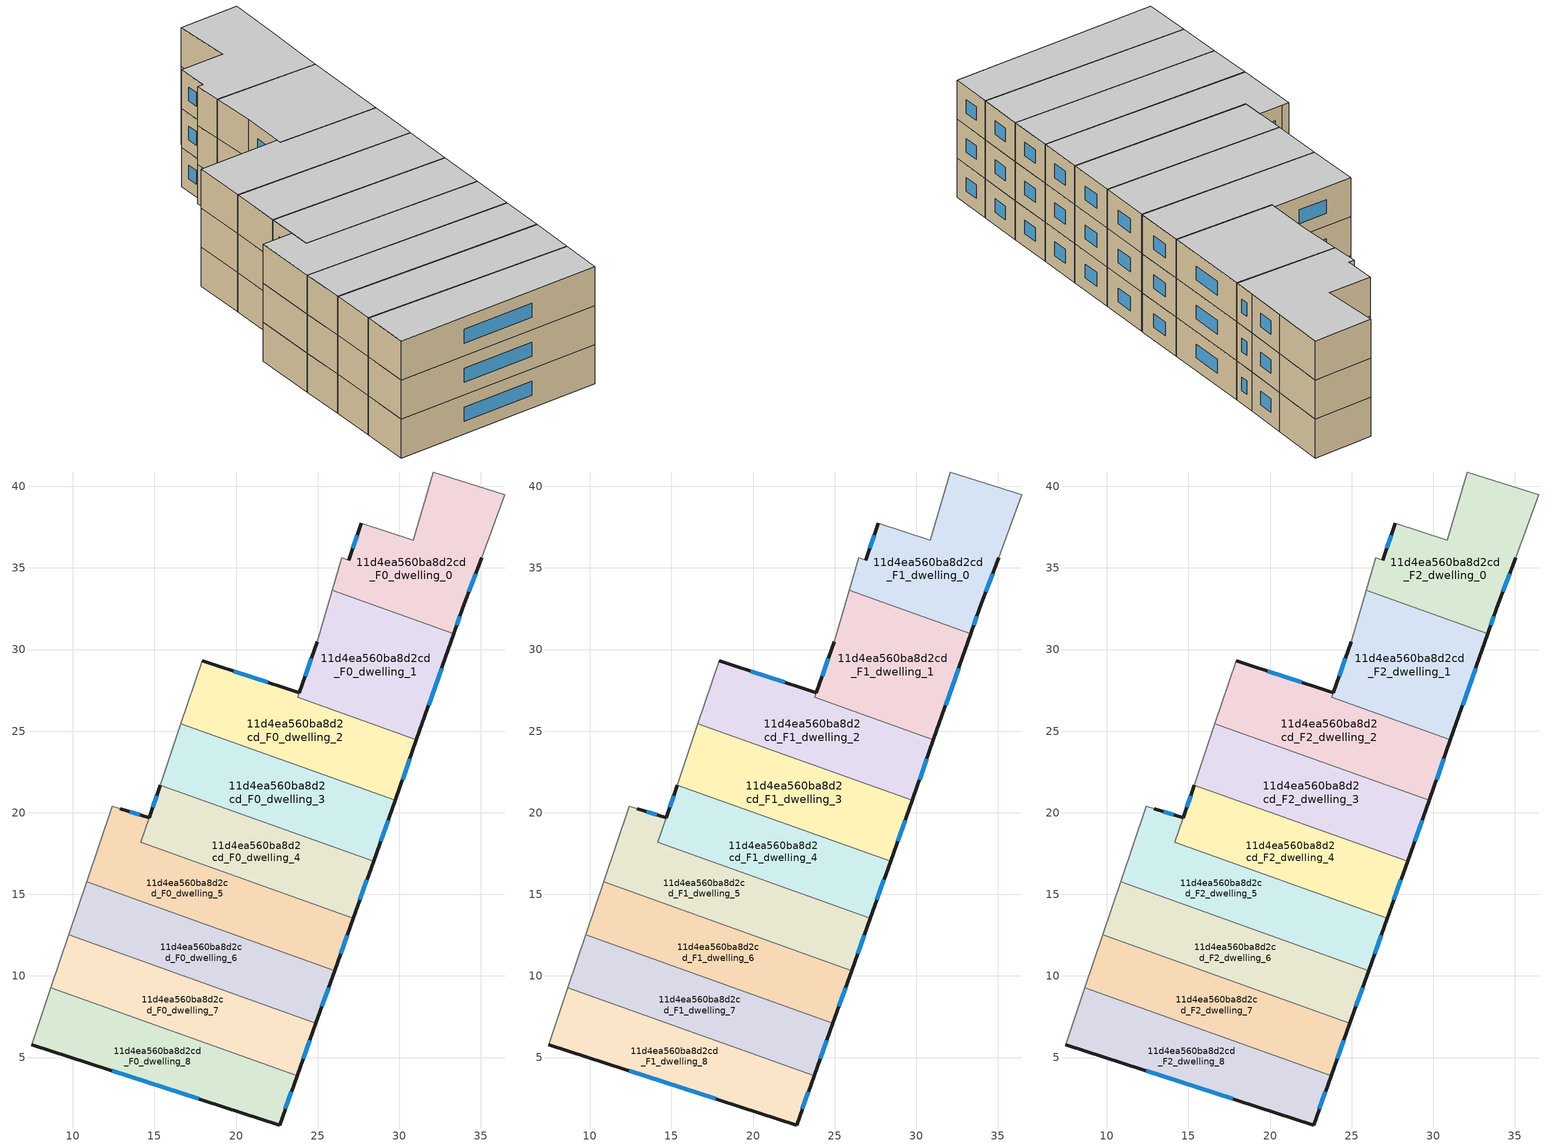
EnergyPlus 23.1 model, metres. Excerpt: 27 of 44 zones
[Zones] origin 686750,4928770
11d4ea560ba8d2cd_F0_dwelling_0
 floor ground (EU_floor_Construction): 36.47,39.49 35.06,35.64 33.89,32.55 33.34,30.97 25.9,33.63 26.49,35.62 26.92,35.48 27.66,37.75 30.86,36.69 32.07,40.88 z0
 wall outside (EU_wall_Construction): 33.34,30.97 33.89,32.55 35.06,35.64 / 27.66,37.75 26.92,35.48 z0:3
 wall adiabatic (EU_wall_Construction): 35.06,35.64 36.47,39.49 32.07,40.88 30.86,36.69 27.66,37.75 / 26.92,35.48 26.49,35.62 25.9,33.63 z0:3
 wall to 11d4ea560ba8d2cd_F0_dwelling_1 (EU_wall_Construction): 25.9,33.63 33.34,30.97 z0:3
 window (EU_Window_Construction): 34.27,33.55 34.68,34.63 / 33.52,31.49 33.71,32.04 / 27.42,37.01 27.16,36.22 z0.98:2.02
11d4ea560ba8d2cd_F0_dwelling_1
 floor ground (EU_floor_Construction): 33.34,30.97 31.06,24.47 23.78,27.07 24.97,30.47 25.9,33.63 z0
 wall outside (EU_wall_Construction): 31.06,24.47 33.34,30.97 / 24.97,30.47 23.88,27.36 z0:3
 wall adiabatic (EU_wall_Construction): 25.9,33.63 24.97,30.47 z0:3
 wall to 11d4ea560ba8d2cd_F0_dwelling_2 (EU_wall_Construction): 23.88,27.36 23.78,27.07 31.06,24.47 z0:3
 window (EU_Window_Construction): 31.8,26.58 32.6,28.86 / 24.62,29.46 24.23,28.37 z0.98:2.02
11d4ea560ba8d2cd_F0_dwelling_2
 floor ground (EU_floor_Construction): 31.06,24.47 29.79,20.86 29.75,20.75 16.62,25.44 17.94,29.32 23.88,27.36 23.78,27.07 z0
 wall outside (EU_wall_Construction): 23.88,27.36 17.94,29.32 / 29.75,20.75 29.79,20.86 31.06,24.47 z0:3
 wall to 11d4ea560ba8d2cd_F0_dwelling_3 (EU_wall_Construction): 16.62,25.44 29.75,20.75 z0:3
 wall adiabatic (EU_wall_Construction): 17.94,29.32 16.62,25.44 z0:3
 window (EU_Window_Construction): 21.95,28 19.87,28.68 / 30.2,22.03 30.64,23.29 z0.98:2.02
11d4ea560ba8d2cd_F0_dwelling_3
 floor ground (EU_floor_Construction): 29.75,20.75 28.43,17.03 15.35,21.7 16.62,25.44 z0
 wall outside (EU_wall_Construction): 28.43,17.03 29.75,20.75 z0:3
 wall to 11d4ea560ba8d2cd_F0_dwelling_4 (EU_wall_Construction): 15.35,21.7 28.43,17.03 z0:3
 wall adiabatic (EU_wall_Construction): 16.62,25.44 15.35,21.7 z0:3
 window (EU_Window_Construction): 28.86,18.24 29.32,19.54 z0.98:2.02
11d4ea560ba8d2cd_F0_dwelling_4
 floor ground (EU_floor_Construction): 28.43,17.03 27.18,13.54 14.17,18.19 15.35,21.7 z0
 wall outside (EU_wall_Construction): 27.18,13.54 28.43,17.03 / 15.35,21.7 14.67,19.68 z0:3
 wall to 11d4ea560ba8d2cd_F0_dwelling_5 (EU_wall_Construction): 14.67,19.68 14.17,18.19 27.18,13.54 z0:3
 window (EU_Window_Construction): 27.59,14.67 28.02,15.89 / 15.13,21.04 14.89,20.34 z0.98:2.02
11d4ea560ba8d2cd_F0_dwelling_5
 floor ground (EU_floor_Construction): 27.18,13.54 26.04,10.33 10.85,15.76 12.42,20.4 12.92,20.25 14.67,19.68 14.17,18.19 z0
 wall outside (EU_wall_Construction): 14.67,19.68 12.92,20.25 / 26.04,10.33 27.18,13.54 z0:3
 wall adiabatic (EU_wall_Construction): 12.92,20.25 12.42,20.4 10.85,15.76 z0:3
 wall to 11d4ea560ba8d2cd_F0_dwelling_6 (EU_wall_Construction): 10.85,15.76 26.04,10.33 z0:3
 window (EU_Window_Construction): 14.1,19.86 13.49,20.06 / 26.41,11.37 26.81,12.49 z0.98:2.02
11d4ea560ba8d2cd_F0_dwelling_6
 floor ground (EU_floor_Construction): 26.04,10.33 24.89,7.11 9.76,12.52 10.85,15.76 z0
 wall outside (EU_wall_Construction): 24.89,7.11 26.04,10.33 z0:3
 wall to 11d4ea560ba8d2cd_F0_dwelling_7 (EU_wall_Construction): 9.76,12.52 24.89,7.11 z0:3
 wall adiabatic (EU_wall_Construction): 10.85,15.76 9.76,12.52 z0:3
 window (EU_Window_Construction): 25.27,8.16 25.67,9.28 z0.98:2.02
11d4ea560ba8d2cd_F0_dwelling_7
 floor ground (EU_floor_Construction): 24.89,7.11 23.74,3.89 8.66,9.28 9.76,12.52 z0
 wall outside (EU_wall_Construction): 23.74,3.89 24.89,7.11 z0:3
 wall to 11d4ea560ba8d2cd_F0_dwelling_8 (EU_wall_Construction): 8.66,9.28 23.74,3.89 z0:3
 wall adiabatic (EU_wall_Construction): 9.76,12.52 8.66,9.28 z0:3
 window (EU_Window_Construction): 24.12,4.94 24.52,6.06 z0.98:2.02
11d4ea560ba8d2cd_F0_dwelling_8
 floor ground (EU_floor_Construction): 23.74,3.89 22.67,0.87 7.48,5.8 8.66,9.28 z0
 wall outside (EU_wall_Construction): 7.48,5.8 22.67,0.87 23.74,3.89 z0:3
 wall adiabatic (EU_wall_Construction): 8.66,9.28 7.48,5.8 z0:3
 window (EU_Window_Construction): 23.02,1.85 23.4,2.9 / 12.42,4.2 17.73,2.47 z0.98:2.02
11d4ea560ba8d2cd_F1_dwelling_0
 floor to 11d4ea560ba8d2cd_F0_dwelling_0 (EU_floor_Construction): 36.47,39.49 35.06,35.64 33.89,32.55 33.34,30.97 25.9,33.63 26.49,35.62 26.92,35.48 27.66,37.75 30.86,36.69 32.07,40.88 z3
 wall outside (EU_wall_Construction): 33.34,30.97 33.89,32.55 35.06,35.64 / 27.66,37.75 26.92,35.48 z3:6
 wall adiabatic (EU_wall_Construction): 35.06,35.64 36.47,39.49 32.07,40.88 30.86,36.69 27.66,37.75 / 26.92,35.48 26.49,35.62 25.9,33.63 z3:6
 wall to 11d4ea560ba8d2cd_F1_dwelling_1 (EU_wall_Construction): 25.9,33.63 33.34,30.97 z3:6
 window (EU_Window_Construction): 34.27,33.55 34.68,34.63 / 33.52,31.49 33.71,32.04 / 27.42,37.01 27.16,36.22 z3.98:5.02
11d4ea560ba8d2cd_F1_dwelling_1
 floor to 11d4ea560ba8d2cd_F0_dwelling_1 (EU_floor_Construction): 33.34,30.97 31.06,24.47 23.78,27.07 24.97,30.47 25.9,33.63 z3
 wall outside (EU_wall_Construction): 31.06,24.47 33.34,30.97 / 24.97,30.47 23.88,27.36 z3:6
 wall adiabatic (EU_wall_Construction): 25.9,33.63 24.97,30.47 z3:6
 wall to 11d4ea560ba8d2cd_F1_dwelling_2 (EU_wall_Construction): 23.88,27.36 23.78,27.07 31.06,24.47 z3:6
 window (EU_Window_Construction): 31.8,26.58 32.6,28.86 / 24.62,29.46 24.23,28.37 z3.98:5.02
11d4ea560ba8d2cd_F1_dwelling_2
 floor to 11d4ea560ba8d2cd_F0_dwelling_2 (EU_floor_Construction): 31.06,24.47 29.79,20.86 29.75,20.75 16.62,25.44 17.94,29.32 23.88,27.36 23.78,27.07 z3
 wall outside (EU_wall_Construction): 23.88,27.36 17.94,29.32 / 29.75,20.75 29.79,20.86 31.06,24.47 z3:6
 wall to 11d4ea560ba8d2cd_F1_dwelling_3 (EU_wall_Construction): 16.62,25.44 29.75,20.75 z3:6
 wall adiabatic (EU_wall_Construction): 17.94,29.32 16.62,25.44 z3:6
 window (EU_Window_Construction): 21.95,28 19.87,28.68 / 30.2,22.03 30.64,23.29 z3.98:5.02
11d4ea560ba8d2cd_F1_dwelling_3
 floor to 11d4ea560ba8d2cd_F0_dwelling_3 (EU_floor_Construction): 29.75,20.75 28.43,17.03 15.35,21.7 16.62,25.44 z3
 wall outside (EU_wall_Construction): 28.43,17.03 29.75,20.75 z3:6
 wall to 11d4ea560ba8d2cd_F1_dwelling_4 (EU_wall_Construction): 15.35,21.7 28.43,17.03 z3:6
 wall adiabatic (EU_wall_Construction): 16.62,25.44 15.35,21.7 z3:6
 window (EU_Window_Construction): 28.86,18.24 29.32,19.54 z3.98:5.02
11d4ea560ba8d2cd_F1_dwelling_4
 floor to 11d4ea560ba8d2cd_F0_dwelling_4 (EU_floor_Construction): 28.43,17.03 27.18,13.54 14.17,18.19 15.35,21.7 z3
 wall outside (EU_wall_Construction): 27.18,13.54 28.43,17.03 / 15.35,21.7 14.67,19.68 z3:6
 wall to 11d4ea560ba8d2cd_F1_dwelling_5 (EU_wall_Construction): 14.67,19.68 14.17,18.19 27.18,13.54 z3:6
 window (EU_Window_Construction): 27.59,14.67 28.02,15.89 / 15.13,21.04 14.89,20.34 z3.98:5.02
11d4ea560ba8d2cd_F1_dwelling_5
 floor to 11d4ea560ba8d2cd_F0_dwelling_5 (EU_floor_Construction): 27.18,13.54 26.04,10.33 10.85,15.76 12.42,20.4 12.92,20.25 14.67,19.68 14.17,18.19 z3
 wall outside (EU_wall_Construction): 14.67,19.68 12.92,20.25 / 26.04,10.33 27.18,13.54 z3:6
 wall adiabatic (EU_wall_Construction): 12.92,20.25 12.42,20.4 10.85,15.76 z3:6
 wall to 11d4ea560ba8d2cd_F1_dwelling_6 (EU_wall_Construction): 10.85,15.76 26.04,10.33 z3:6
 window (EU_Window_Construction): 14.1,19.86 13.49,20.06 / 26.41,11.37 26.81,12.49 z3.98:5.02
11d4ea560ba8d2cd_F1_dwelling_6
 floor to 11d4ea560ba8d2cd_F0_dwelling_6 (EU_floor_Construction): 26.04,10.33 24.89,7.11 9.76,12.52 10.85,15.76 z3
 wall outside (EU_wall_Construction): 24.89,7.11 26.04,10.33 z3:6
 wall to 11d4ea560ba8d2cd_F1_dwelling_7 (EU_wall_Construction): 9.76,12.52 24.89,7.11 z3:6
 wall adiabatic (EU_wall_Construction): 10.85,15.76 9.76,12.52 z3:6
 window (EU_Window_Construction): 25.27,8.16 25.67,9.28 z3.98:5.02
11d4ea560ba8d2cd_F1_dwelling_7
 floor to 11d4ea560ba8d2cd_F0_dwelling_7 (EU_floor_Construction): 24.89,7.11 23.74,3.89 8.66,9.28 9.76,12.52 z3
 wall outside (EU_wall_Construction): 23.74,3.89 24.89,7.11 z3:6
 wall to 11d4ea560ba8d2cd_F1_dwelling_8 (EU_wall_Construction): 8.66,9.28 23.74,3.89 z3:6
 wall adiabatic (EU_wall_Construction): 9.76,12.52 8.66,9.28 z3:6
 window (EU_Window_Construction): 24.12,4.94 24.52,6.06 z3.98:5.02
11d4ea560ba8d2cd_F1_dwelling_8
 floor to 11d4ea560ba8d2cd_F0_dwelling_8 (EU_floor_Construction): 23.74,3.89 22.67,0.87 7.48,5.8 8.66,9.28 z3
 wall outside (EU_wall_Construction): 7.48,5.8 22.67,0.87 23.74,3.89 z3:6
 wall adiabatic (EU_wall_Construction): 8.66,9.28 7.48,5.8 z3:6
 window (EU_Window_Construction): 23.02,1.85 23.4,2.9 / 12.42,4.2 17.73,2.47 z3.98:5.02
11d4ea560ba8d2cd_F2_dwelling_0
 floor to 11d4ea560ba8d2cd_F1_dwelling_0 (EU_floor_Construction): 36.47,39.49 35.06,35.64 33.89,32.55 33.34,30.97 25.9,33.63 26.49,35.62 26.92,35.48 27.66,37.75 30.86,36.69 32.07,40.88 z6
 wall outside (EU_wall_Construction): 33.34,30.97 33.89,32.55 35.06,35.64 / 27.66,37.75 26.92,35.48 z6:9
 wall adiabatic (EU_wall_Construction): 35.06,35.64 36.47,39.49 32.07,40.88 30.86,36.69 27.66,37.75 / 26.92,35.48 26.49,35.62 25.9,33.63 z6:9
 wall to 11d4ea560ba8d2cd_F2_dwelling_1 (EU_wall_Construction): 25.9,33.63 33.34,30.97 z6:9
 window (EU_Window_Construction): 34.27,33.55 34.68,34.63 / 33.52,31.49 33.71,32.04 / 27.42,37.01 27.16,36.22 z6.98:8.02
 ceiling to 11d4ea560ba8d2cd_F3_dwelling_0 (EU_floor_Construction): 33.89,32.55 35.06,35.64 36.47,39.49 32.07,40.88 30.86,36.69 27.66,37.75 26.92,35.48 26.49,35.62 25.9,33.63 33.34,30.97 z9
11d4ea560ba8d2cd_F2_dwelling_1
 floor to 11d4ea560ba8d2cd_F1_dwelling_1 (EU_floor_Construction): 33.34,30.97 31.06,24.47 23.78,27.07 24.97,30.47 25.9,33.63 z6
 wall outside (EU_wall_Construction): 31.06,24.47 33.34,30.97 / 24.97,30.47 23.88,27.36 z6:9
 wall adiabatic (EU_wall_Construction): 25.9,33.63 24.97,30.47 z6:9
 wall to 11d4ea560ba8d2cd_F2_dwelling_2 (EU_wall_Construction): 23.88,27.36 23.78,27.07 31.06,24.47 z6:9
 window (EU_Window_Construction): 31.8,26.58 32.6,28.86 / 24.62,29.46 24.23,28.37 z6.98:8.02
 ceiling to 11d4ea560ba8d2cd_F3_dwelling_1 (EU_floor_Construction): 31.06,24.47 33.34,30.97 25.9,33.63 24.97,30.47 23.78,27.07 z9
11d4ea560ba8d2cd_F2_dwelling_2
 floor to 11d4ea560ba8d2cd_F1_dwelling_2 (EU_floor_Construction): 31.06,24.47 29.79,20.86 29.75,20.75 16.62,25.44 17.94,29.32 23.88,27.36 23.78,27.07 z6
 wall outside (EU_wall_Construction): 23.88,27.36 17.94,29.32 / 29.75,20.75 29.79,20.86 31.06,24.47 z6:9
 wall to 11d4ea560ba8d2cd_F2_dwelling_3 (EU_wall_Construction): 16.62,25.44 29.75,20.75 z6:9
 wall adiabatic (EU_wall_Construction): 17.94,29.32 16.62,25.44 z6:9
 window (EU_Window_Construction): 21.95,28 19.87,28.68 / 30.2,22.03 30.64,23.29 z6.98:8.02
 ceiling to 11d4ea560ba8d2cd_F3_dwelling_2 (EU_floor_Construction): 29.79,20.86 31.06,24.47 23.78,27.07 23.88,27.36 17.94,29.32 16.62,25.44 29.75,20.75 z9
11d4ea560ba8d2cd_F2_dwelling_3
 floor to 11d4ea560ba8d2cd_F1_dwelling_3 (EU_floor_Construction): 29.75,20.75 28.43,17.03 15.35,21.7 16.62,25.44 z6
 wall outside (EU_wall_Construction): 28.43,17.03 29.75,20.75 z6:9
 wall to 11d4ea560ba8d2cd_F2_dwelling_4 (EU_wall_Construction): 15.35,21.7 28.43,17.03 z6:9
 wall adiabatic (EU_wall_Construction): 16.62,25.44 15.35,21.7 z6:9
 window (EU_Window_Construction): 28.86,18.24 29.32,19.54 z6.98:8.02
 ceiling to 11d4ea560ba8d2cd_F3_dwelling_3 (EU_floor_Construction): 28.43,17.03 29.75,20.75 16.62,25.44 15.35,21.7 z9
11d4ea560ba8d2cd_F2_dwelling_4
 floor to 11d4ea560ba8d2cd_F1_dwelling_4 (EU_floor_Construction): 28.43,17.03 27.18,13.54 14.17,18.19 15.35,21.7 z6
 wall outside (EU_wall_Construction): 27.18,13.54 28.43,17.03 / 15.35,21.7 14.67,19.68 z6:9
 wall to 11d4ea560ba8d2cd_F2_dwelling_5 (EU_wall_Construction): 14.67,19.68 14.17,18.19 27.18,13.54 z6:9
 window (EU_Window_Construction): 27.59,14.67 28.02,15.89 / 15.13,21.04 14.89,20.34 z6.98:8.02
 ceiling to 11d4ea560ba8d2cd_F3_dwelling_4 (EU_floor_Construction): 27.18,13.54 28.43,17.03 15.35,21.7 14.17,18.19 z9
11d4ea560ba8d2cd_F2_dwelling_5
 floor to 11d4ea560ba8d2cd_F1_dwelling_5 (EU_floor_Construction): 27.18,13.54 26.04,10.33 10.85,15.76 12.42,20.4 12.92,20.25 14.67,19.68 14.17,18.19 z6
 wall outside (EU_wall_Construction): 14.67,19.68 12.92,20.25 / 26.04,10.33 27.18,13.54 z6:9
 wall adiabatic (EU_wall_Construction): 12.92,20.25 12.42,20.4 10.85,15.76 z6:9
 wall to 11d4ea560ba8d2cd_F2_dwelling_6 (EU_wall_Construction): 10.85,15.76 26.04,10.33 z6:9
 window (EU_Window_Construction): 14.1,19.86 13.49,20.06 / 26.41,11.37 26.81,12.49 z6.98:8.02
 ceiling to 11d4ea560ba8d2cd_F3_dwelling_5 (EU_floor_Construction): 26.04,10.33 27.18,13.54 14.17,18.19 14.67,19.68 12.92,20.25 12.42,20.4 10.85,15.76 z9
11d4ea560ba8d2cd_F2_dwelling_6
 floor to 11d4ea560ba8d2cd_F1_dwelling_6 (EU_floor_Construction): 26.04,10.33 24.89,7.11 9.76,12.52 10.85,15.76 z6
 wall outside (EU_wall_Construction): 24.89,7.11 26.04,10.33 z6:9
 wall to 11d4ea560ba8d2cd_F2_dwelling_7 (EU_wall_Construction): 9.76,12.52 24.89,7.11 z6:9
 wall adiabatic (EU_wall_Construction): 10.85,15.76 9.76,12.52 z6:9
 window (EU_Window_Construction): 25.27,8.16 25.67,9.28 z6.98:8.02
 ceiling to 11d4ea560ba8d2cd_F3_dwelling_6 (EU_floor_Construction): 24.89,7.11 26.04,10.33 10.85,15.76 9.76,12.52 z9
11d4ea560ba8d2cd_F2_dwelling_7
 floor to 11d4ea560ba8d2cd_F1_dwelling_7 (EU_floor_Construction): 24.89,7.11 23.74,3.89 8.66,9.28 9.76,12.52 z6
 wall outside (EU_wall_Construction): 23.74,3.89 24.89,7.11 z6:9
 wall to 11d4ea560ba8d2cd_F2_dwelling_8 (EU_wall_Construction): 8.66,9.28 23.74,3.89 z6:9
 wall adiabatic (EU_wall_Construction): 9.76,12.52 8.66,9.28 z6:9
 window (EU_Window_Construction): 24.12,4.94 24.52,6.06 z6.98:8.02
 ceiling to 11d4ea560ba8d2cd_F3_dwelling_7 (EU_floor_Construction): 23.74,3.89 24.89,7.11 9.76,12.52 8.66,9.28 z9
11d4ea560ba8d2cd_F2_dwelling_8
 floor to 11d4ea560ba8d2cd_F1_dwelling_8 (EU_floor_Construction): 23.74,3.89 22.67,0.87 7.48,5.8 8.66,9.28 z6
 wall outside (EU_wall_Construction): 7.48,5.8 22.67,0.87 23.74,3.89 z6:9
 wall adiabatic (EU_wall_Construction): 8.66,9.28 7.48,5.8 z6:9
 window (EU_Window_Construction): 23.02,1.85 23.4,2.9 / 12.42,4.2 17.73,2.47 z6.98:8.02
 ceiling to 11d4ea560ba8d2cd_F3_dwelling_8 (EU_floor_Construction): 22.67,0.87 23.74,3.89 8.66,9.28 7.48,5.8 z9
[Building]
EU S2 Campaign: North Axis=0; Terrain=City; Solar Distribution=FullExterior
[Site:Location]
Bologna: Latitude=44.5; Longitude=11.25; Time Zone=1; Elevation=37
[SizingPeriod:WeatherFileDays]
AnnualSizingPeriod: Begin Month=1; Begin Day of Month=1; End Month=12; End Day of Month=31; Day of Week for Start Day=Monday; Use Weather File Daylight Saving Period=No; Use Weather File Rain and Snow Indicators=No
[MATERIAL]
EU_InternalMass_Material: Roughness=MediumRough; Thickness=0.1; Conductivity=1; Density=1800; Specific Heat=900; Thermal Absorptance=0.9; Solar Absorptance=0.7; Visible Absorptance=0.7
[MATERIAL:NOMASS] Roughness=MediumRough; Thermal Absorptance=0.9; Solar Absorptance=0.7; Visible Absorptance=0.7
Name | Thermal Resistance
EU_wall_NoMass | 0.905828
EU_floor_NoMass | 0.67114
[WINDOWMATERIAL:SIMPLEGLAZINGSYSTEM]
EU_Window_SimpleGlazing: UFactor=4.52486; Solar Heat Gain Coefficient=0.85; Visible Transmittance=0.85
[CONSTRUCTION]
EU_wall_Construction: EU_wall_NoMass
EU_floor_Construction: EU_floor_NoMass
EU_Window_Construction: EU_Window_SimpleGlazing
EU_InternalMass_Construction: EU_InternalMass_Material
[ZONE] Type=1; Multiplier=1; Ceiling Height=autocalculate; Floor Area=autocalculate; Part of Total Floor Area=Yes
Name | Volume
11d4ea560ba8d2cd_F0_dwelling_0; 11d4ea560ba8d2cd_F1_dwelling_0; 11d4ea560ba8d2cd_F2_dwelling_0 | 164.963
11d4ea560ba8d2cd_F0_dwelling_1; 11d4ea560ba8d2cd_F1_dwelling_1; 11d4ea560ba8d2cd_F2_dwelling_1 | 160.605
11d4ea560ba8d2cd_F0_dwelling_2; 11d4ea560ba8d2cd_F1_dwelling_2; 11d4ea560ba8d2cd_F2_dwelling_2 | 169.277
11d4ea560ba8d2cd_F0_dwelling_3; 11d4ea560ba8d2cd_F1_dwelling_3; 11d4ea560ba8d2cd_F2_dwelling_3 | 164.958
11d4ea560ba8d2cd_F0_dwelling_4; 11d4ea560ba8d2cd_F1_dwelling_4; 11d4ea560ba8d2cd_F2_dwelling_4 | 154.032
11d4ea560ba8d2cd_F0_dwelling_5; 11d4ea560ba8d2cd_F1_dwelling_5; 11d4ea560ba8d2cd_F2_dwelling_5 | 175.893
11d4ea560ba8d2cd_F0_dwelling_6; 11d4ea560ba8d2cd_F1_dwelling_6; 11d4ea560ba8d2cd_F2_dwelling_6 | 164.954
11d4ea560ba8d2cd_F0_dwelling_7; 11d4ea560ba8d2cd_F1_dwelling_7; 11d4ea560ba8d2cd_F2_dwelling_7 | 164.947
11d4ea560ba8d2cd_F0_dwelling_8; 11d4ea560ba8d2cd_F1_dwelling_8; 11d4ea560ba8d2cd_F2_dwelling_8 | 164.948
[INTERNALMASS] Construction=EU_InternalMass_Construction
Name | Zone or ZoneList | Surface Area
11d4ea560ba8d2cd_F0_dwelling_0_EU_InternalMass | 11d4ea560ba8d2cd_F0_dwelling_0 | 54.9877
11d4ea560ba8d2cd_F0_dwelling_1_EU_InternalMass | 11d4ea560ba8d2cd_F0_dwelling_1 | 53.5452
11d4ea560ba8d2cd_F0_dwelling_2_EU_InternalMass | 11d4ea560ba8d2cd_F0_dwelling_2 | 56.4246
11d4ea560ba8d2cd_F0_dwelling_3_EU_InternalMass | 11d4ea560ba8d2cd_F0_dwelling_3 | 54.9863
11d4ea560ba8d2cd_F0_dwelling_4_EU_InternalMass | 11d4ea560ba8d2cd_F0_dwelling_4 | 51.3542
11d4ea560ba8d2cd_F0_dwelling_5_EU_InternalMass | 11d4ea560ba8d2cd_F0_dwelling_5 | 58.6306
11d4ea560ba8d2cd_F0_dwelling_6_EU_InternalMass | 11d4ea560ba8d2cd_F0_dwelling_6 | 54.9845
11d4ea560ba8d2cd_F0_dwelling_7_EU_InternalMass | 11d4ea560ba8d2cd_F0_dwelling_7 | 54.9823
11d4ea560ba8d2cd_F0_dwelling_8_EU_InternalMass | 11d4ea560ba8d2cd_F0_dwelling_8 | 54.9828
11d4ea560ba8d2cd_F1_dwelling_0_EU_InternalMass | 11d4ea560ba8d2cd_F1_dwelling_0 | 54.9877
11d4ea560ba8d2cd_F1_dwelling_1_EU_InternalMass | 11d4ea560ba8d2cd_F1_dwelling_1 | 53.5452
11d4ea560ba8d2cd_F1_dwelling_2_EU_InternalMass | 11d4ea560ba8d2cd_F1_dwelling_2 | 56.4246
11d4ea560ba8d2cd_F1_dwelling_3_EU_InternalMass | 11d4ea560ba8d2cd_F1_dwelling_3 | 54.9863
11d4ea560ba8d2cd_F1_dwelling_4_EU_InternalMass | 11d4ea560ba8d2cd_F1_dwelling_4 | 51.3542
11d4ea560ba8d2cd_F1_dwelling_5_EU_InternalMass | 11d4ea560ba8d2cd_F1_dwelling_5 | 58.6306
11d4ea560ba8d2cd_F1_dwelling_6_EU_InternalMass | 11d4ea560ba8d2cd_F1_dwelling_6 | 54.9845
11d4ea560ba8d2cd_F1_dwelling_7_EU_InternalMass | 11d4ea560ba8d2cd_F1_dwelling_7 | 54.9823
11d4ea560ba8d2cd_F1_dwelling_8_EU_InternalMass | 11d4ea560ba8d2cd_F1_dwelling_8 | 54.9828
11d4ea560ba8d2cd_F2_dwelling_0_EU_InternalMass | 11d4ea560ba8d2cd_F2_dwelling_0 | 54.9877
11d4ea560ba8d2cd_F2_dwelling_1_EU_InternalMass | 11d4ea560ba8d2cd_F2_dwelling_1 | 53.5452
11d4ea560ba8d2cd_F2_dwelling_2_EU_InternalMass | 11d4ea560ba8d2cd_F2_dwelling_2 | 56.4246
11d4ea560ba8d2cd_F2_dwelling_3_EU_InternalMass | 11d4ea560ba8d2cd_F2_dwelling_3 | 54.9863
11d4ea560ba8d2cd_F2_dwelling_4_EU_InternalMass | 11d4ea560ba8d2cd_F2_dwelling_4 | 51.3542
11d4ea560ba8d2cd_F2_dwelling_5_EU_InternalMass | 11d4ea560ba8d2cd_F2_dwelling_5 | 58.6306
11d4ea560ba8d2cd_F2_dwelling_6_EU_InternalMass | 11d4ea560ba8d2cd_F2_dwelling_6 | 54.9845
11d4ea560ba8d2cd_F2_dwelling_7_EU_InternalMass | 11d4ea560ba8d2cd_F2_dwelling_7 | 54.9823
11d4ea560ba8d2cd_F2_dwelling_8_EU_InternalMass | 11d4ea560ba8d2cd_F2_dwelling_8 | 54.9828
[OTHEREQUIPMENT] Fuel Type=Electricity; Design Level Calculation Method=Watts/Area; Power per Zone Floor Area=1; Fraction Latent=0; Fraction Radiant=0; Fraction Lost=0; Carbon Dioxide Generation Rate=0; EndUse Subcategory=EU_Step8_InternalGains
Name | Zone or ZoneList or Space or SpaceList | Schedule
EU_Step8_InternalGain_11d4ea560ba8d2cd_F0_dwelling_0_f000 | 11d4ea560ba8d2cd_F0_dwelling_0 | EU_Step8_GainSchedule_11d4ea560ba8d2cd_F0_dwelling_0_f000
EU_Step8_InternalGain_11d4ea560ba8d2cd_F0_dwelling_1_f000 | 11d4ea560ba8d2cd_F0_dwelling_1 | EU_Step8_GainSchedule_11d4ea560ba8d2cd_F0_dwelling_1_f000
EU_Step8_InternalGain_11d4ea560ba8d2cd_F0_dwelling_2_f000 | 11d4ea560ba8d2cd_F0_dwelling_2 | EU_Step8_GainSchedule_11d4ea560ba8d2cd_F0_dwelling_2_f000
EU_Step8_InternalGain_11d4ea560ba8d2cd_F0_dwelling_3_f000 | 11d4ea560ba8d2cd_F0_dwelling_3 | EU_Step8_GainSchedule_11d4ea560ba8d2cd_F0_dwelling_3_f000
EU_Step8_InternalGain_11d4ea560ba8d2cd_F0_dwelling_4_f000 | 11d4ea560ba8d2cd_F0_dwelling_4 | EU_Step8_GainSchedule_11d4ea560ba8d2cd_F0_dwelling_4_f000
EU_Step8_InternalGain_11d4ea560ba8d2cd_F0_dwelling_5_f000 | 11d4ea560ba8d2cd_F0_dwelling_5 | EU_Step8_GainSchedule_11d4ea560ba8d2cd_F0_dwelling_5_f000
EU_Step8_InternalGain_11d4ea560ba8d2cd_F0_dwelling_6_f000 | 11d4ea560ba8d2cd_F0_dwelling_6 | EU_Step8_GainSchedule_11d4ea560ba8d2cd_F0_dwelling_6_f000
EU_Step8_InternalGain_11d4ea560ba8d2cd_F0_dwelling_7_f000 | 11d4ea560ba8d2cd_F0_dwelling_7 | EU_Step8_GainSchedule_11d4ea560ba8d2cd_F0_dwelling_7_f000
EU_Step8_InternalGain_11d4ea560ba8d2cd_F0_dwelling_8_f000 | 11d4ea560ba8d2cd_F0_dwelling_8 | EU_Step8_GainSchedule_11d4ea560ba8d2cd_F0_dwelling_8_f000
EU_Step8_InternalGain_11d4ea560ba8d2cd_F1_dwelling_0_f000 | 11d4ea560ba8d2cd_F1_dwelling_0 | EU_Step8_GainSchedule_11d4ea560ba8d2cd_F1_dwelling_0_f000
EU_Step8_InternalGain_11d4ea560ba8d2cd_F1_dwelling_1_f000 | 11d4ea560ba8d2cd_F1_dwelling_1 | EU_Step8_GainSchedule_11d4ea560ba8d2cd_F1_dwelling_1_f000
EU_Step8_InternalGain_11d4ea560ba8d2cd_F1_dwelling_2_f000 | 11d4ea560ba8d2cd_F1_dwelling_2 | EU_Step8_GainSchedule_11d4ea560ba8d2cd_F1_dwelling_2_f000
EU_Step8_InternalGain_11d4ea560ba8d2cd_F1_dwelling_3_f000 | 11d4ea560ba8d2cd_F1_dwelling_3 | EU_Step8_GainSchedule_11d4ea560ba8d2cd_F1_dwelling_3_f000
EU_Step8_InternalGain_11d4ea560ba8d2cd_F1_dwelling_4_f000 | 11d4ea560ba8d2cd_F1_dwelling_4 | EU_Step8_GainSchedule_11d4ea560ba8d2cd_F1_dwelling_4_f000
EU_Step8_InternalGain_11d4ea560ba8d2cd_F1_dwelling_5_f000 | 11d4ea560ba8d2cd_F1_dwelling_5 | EU_Step8_GainSchedule_11d4ea560ba8d2cd_F1_dwelling_5_f000
EU_Step8_InternalGain_11d4ea560ba8d2cd_F1_dwelling_6_f000 | 11d4ea560ba8d2cd_F1_dwelling_6 | EU_Step8_GainSchedule_11d4ea560ba8d2cd_F1_dwelling_6_f000
EU_Step8_InternalGain_11d4ea560ba8d2cd_F1_dwelling_7_f000 | 11d4ea560ba8d2cd_F1_dwelling_7 | EU_Step8_GainSchedule_11d4ea560ba8d2cd_F1_dwelling_7_f000
EU_Step8_InternalGain_11d4ea560ba8d2cd_F1_dwelling_8_f000 | 11d4ea560ba8d2cd_F1_dwelling_8 | EU_Step8_GainSchedule_11d4ea560ba8d2cd_F1_dwelling_8_f000
EU_Step8_InternalGain_11d4ea560ba8d2cd_F2_dwelling_0_f000 | 11d4ea560ba8d2cd_F2_dwelling_0 | EU_Step8_GainSchedule_11d4ea560ba8d2cd_F2_dwelling_0_f000
EU_Step8_InternalGain_11d4ea560ba8d2cd_F2_dwelling_1_f000 | 11d4ea560ba8d2cd_F2_dwelling_1 | EU_Step8_GainSchedule_11d4ea560ba8d2cd_F2_dwelling_1_f000
EU_Step8_InternalGain_11d4ea560ba8d2cd_F2_dwelling_2_f000 | 11d4ea560ba8d2cd_F2_dwelling_2 | EU_Step8_GainSchedule_11d4ea560ba8d2cd_F2_dwelling_2_f000
EU_Step8_InternalGain_11d4ea560ba8d2cd_F2_dwelling_3_f000 | 11d4ea560ba8d2cd_F2_dwelling_3 | EU_Step8_GainSchedule_11d4ea560ba8d2cd_F2_dwelling_3_f000
EU_Step8_InternalGain_11d4ea560ba8d2cd_F2_dwelling_4_f000 | 11d4ea560ba8d2cd_F2_dwelling_4 | EU_Step8_GainSchedule_11d4ea560ba8d2cd_F2_dwelling_4_f000
EU_Step8_InternalGain_11d4ea560ba8d2cd_F2_dwelling_5_f000 | 11d4ea560ba8d2cd_F2_dwelling_5 | EU_Step8_GainSchedule_11d4ea560ba8d2cd_F2_dwelling_5_f000
EU_Step8_InternalGain_11d4ea560ba8d2cd_F2_dwelling_6_f000 | 11d4ea560ba8d2cd_F2_dwelling_6 | EU_Step8_GainSchedule_11d4ea560ba8d2cd_F2_dwelling_6_f000
EU_Step8_InternalGain_11d4ea560ba8d2cd_F2_dwelling_7_f000 | 11d4ea560ba8d2cd_F2_dwelling_7 | EU_Step8_GainSchedule_11d4ea560ba8d2cd_F2_dwelling_7_f000
EU_Step8_InternalGain_11d4ea560ba8d2cd_F2_dwelling_8_f000 | 11d4ea560ba8d2cd_F2_dwelling_8 | EU_Step8_GainSchedule_11d4ea560ba8d2cd_F2_dwelling_8_f000
[ZONEVENTILATION:DESIGNFLOWRATE] Schedule=EU_AlwaysOn; Design Flow Rate Calculation Method=AirChanges/Hour; Air Changes per Hour=0.73129; Ventilation Type=Natural; Fan Pressure Rise=0; Fan Total Efficiency=1; Constant Term Coefficient=1; Temperature Term Coefficient=0; Velocity Term Coefficient=0; Velocity Squared Term Coefficient=0; Minimum Indoor Temperature=-100; Maximum Indoor Temperature=100; Delta Temperature=-100; Minimum Outdoor Temperature=-100; Maximum Outdoor Temperature=100; Maximum Wind Speed=40
Name | Zone or ZoneList or Space or SpaceList
EU_ConstantAir_11d4ea560ba8d2cd_F0_dwelling_0 | 11d4ea560ba8d2cd_F0_dwelling_0
EU_ConstantAir_11d4ea560ba8d2cd_F0_dwelling_1 | 11d4ea560ba8d2cd_F0_dwelling_1
EU_ConstantAir_11d4ea560ba8d2cd_F0_dwelling_2 | 11d4ea560ba8d2cd_F0_dwelling_2
EU_ConstantAir_11d4ea560ba8d2cd_F0_dwelling_3 | 11d4ea560ba8d2cd_F0_dwelling_3
EU_ConstantAir_11d4ea560ba8d2cd_F0_dwelling_4 | 11d4ea560ba8d2cd_F0_dwelling_4
EU_ConstantAir_11d4ea560ba8d2cd_F0_dwelling_5 | 11d4ea560ba8d2cd_F0_dwelling_5
EU_ConstantAir_11d4ea560ba8d2cd_F0_dwelling_6 | 11d4ea560ba8d2cd_F0_dwelling_6
EU_ConstantAir_11d4ea560ba8d2cd_F0_dwelling_7 | 11d4ea560ba8d2cd_F0_dwelling_7
EU_ConstantAir_11d4ea560ba8d2cd_F0_dwelling_8 | 11d4ea560ba8d2cd_F0_dwelling_8
EU_ConstantAir_11d4ea560ba8d2cd_F1_dwelling_0 | 11d4ea560ba8d2cd_F1_dwelling_0
EU_ConstantAir_11d4ea560ba8d2cd_F1_dwelling_1 | 11d4ea560ba8d2cd_F1_dwelling_1
EU_ConstantAir_11d4ea560ba8d2cd_F1_dwelling_2 | 11d4ea560ba8d2cd_F1_dwelling_2
EU_ConstantAir_11d4ea560ba8d2cd_F1_dwelling_3 | 11d4ea560ba8d2cd_F1_dwelling_3
EU_ConstantAir_11d4ea560ba8d2cd_F1_dwelling_4 | 11d4ea560ba8d2cd_F1_dwelling_4
EU_ConstantAir_11d4ea560ba8d2cd_F1_dwelling_5 | 11d4ea560ba8d2cd_F1_dwelling_5
EU_ConstantAir_11d4ea560ba8d2cd_F1_dwelling_6 | 11d4ea560ba8d2cd_F1_dwelling_6
EU_ConstantAir_11d4ea560ba8d2cd_F1_dwelling_7 | 11d4ea560ba8d2cd_F1_dwelling_7
EU_ConstantAir_11d4ea560ba8d2cd_F1_dwelling_8 | 11d4ea560ba8d2cd_F1_dwelling_8
EU_ConstantAir_11d4ea560ba8d2cd_F2_dwelling_0 | 11d4ea560ba8d2cd_F2_dwelling_0
EU_ConstantAir_11d4ea560ba8d2cd_F2_dwelling_1 | 11d4ea560ba8d2cd_F2_dwelling_1
EU_ConstantAir_11d4ea560ba8d2cd_F2_dwelling_2 | 11d4ea560ba8d2cd_F2_dwelling_2
EU_ConstantAir_11d4ea560ba8d2cd_F2_dwelling_3 | 11d4ea560ba8d2cd_F2_dwelling_3
EU_ConstantAir_11d4ea560ba8d2cd_F2_dwelling_4 | 11d4ea560ba8d2cd_F2_dwelling_4
EU_ConstantAir_11d4ea560ba8d2cd_F2_dwelling_5 | 11d4ea560ba8d2cd_F2_dwelling_5
EU_ConstantAir_11d4ea560ba8d2cd_F2_dwelling_6 | 11d4ea560ba8d2cd_F2_dwelling_6
EU_ConstantAir_11d4ea560ba8d2cd_F2_dwelling_7 | 11d4ea560ba8d2cd_F2_dwelling_7
EU_ConstantAir_11d4ea560ba8d2cd_F2_dwelling_8 | 11d4ea560ba8d2cd_F2_dwelling_8
[HVACTEMPLATE:THERMOSTAT] Constant Heating Setpoint=20; Constant Cooling Setpoint=50
EU_HeatOnly_11d4ea560ba8d2cd_F0_dwelling_0; EU_HeatOnly_11d4ea560ba8d2cd_F0_dwelling_1; EU_HeatOnly_11d4ea560ba8d2cd_F0_dwelling_2; EU_HeatOnly_11d4ea560ba8d2cd_F0_dwelling_3; EU_HeatOnly_11d4ea560ba8d2cd_F0_dwelling_4; EU_HeatOnly_11d4ea560ba8d2cd_F0_dwelling_5; EU_HeatOnly_11d4ea560ba8d2cd_F0_dwelling_6; EU_HeatOnly_11d4ea560ba8d2cd_F0_dwelling_7; EU_HeatOnly_11d4ea560ba8d2cd_F0_dwelling_8; EU_HeatOnly_11d4ea560ba8d2cd_F1_dwelling_0; EU_HeatOnly_11d4ea560ba8d2cd_F1_dwelling_1; EU_HeatOnly_11d4ea560ba8d2cd_F1_dwelling_2; EU_HeatOnly_11d4ea560ba8d2cd_F1_dwelling_3; EU_HeatOnly_11d4ea560ba8d2cd_F1_dwelling_4; EU_HeatOnly_11d4ea560ba8d2cd_F1_dwelling_5; EU_HeatOnly_11d4ea560ba8d2cd_F1_dwelling_6; EU_HeatOnly_11d4ea560ba8d2cd_F1_dwelling_7; EU_HeatOnly_11d4ea560ba8d2cd_F1_dwelling_8; EU_HeatOnly_11d4ea560ba8d2cd_F2_dwelling_0; EU_HeatOnly_11d4ea560ba8d2cd_F2_dwelling_1; EU_HeatOnly_11d4ea560ba8d2cd_F2_dwelling_2; EU_HeatOnly_11d4ea560ba8d2cd_F2_dwelling_3; EU_HeatOnly_11d4ea560ba8d2cd_F2_dwelling_4; EU_HeatOnly_11d4ea560ba8d2cd_F2_dwelling_5; EU_HeatOnly_11d4ea560ba8d2cd_F2_dwelling_6; EU_HeatOnly_11d4ea560ba8d2cd_F2_dwelling_7; EU_HeatOnly_11d4ea560ba8d2cd_F2_dwelling_8; EU_HeatOnly_11d4ea560ba8d2cd_F3_dwelling_0; EU_HeatOnly_11d4ea560ba8d2cd_F3_dwelling_1; EU_HeatOnly_11d4ea560ba8d2cd_F3_dwelling_2; EU_HeatOnly_11d4ea560ba8d2cd_F3_dwelling_3; EU_HeatOnly_11d4ea560ba8d2cd_F3_dwelling_4; EU_HeatOnly_11d4ea560ba8d2cd_F3_dwelling_5; EU_HeatOnly_11d4ea560ba8d2cd_F3_dwelling_6; EU_HeatOnly_11d4ea560ba8d2cd_F3_dwelling_7; EU_HeatOnly_11d4ea560ba8d2cd_F3_dwelling_8; EU_HeatOnly_11d4ea560ba8d2cd_F4_dwelling_0; EU_HeatOnly_11d4ea560ba8d2cd_F4_dwelling_1; EU_HeatOnly_11d4ea560ba8d2cd_F4_dwelling_2; EU_HeatOnly_11d4ea560ba8d2cd_F4_dwelling_3; EU_HeatOnly_11d4ea560ba8d2cd_F4_dwelling_4; EU_HeatOnly_11d4ea560ba8d2cd_F4_dwelling_5; EU_HeatOnly_11d4ea560ba8d2cd_F4_dwelling_6; EU_HeatOnly_11d4ea560ba8d2cd_F4_dwelling_7
[HVACTEMPLATE:ZONE:IDEALLOADSAIRSYSTEM] System Availability Schedule=EU_AlwaysOn; Maximum Heating Supply Air Temperature=50; Minimum Cooling Supply Air Temperature=13; Maximum Heating Supply Air Humidity Ratio=0.0156; Minimum Cooling Supply Air Humidity Ratio=0.0077; Heating Limit=NoLimit; Cooling Limit=NoLimit; Heating Availability Schedule=EU_AlwaysOn; Cooling Availability Schedule=EU_CoolingOff; Dehumidification Control Type=ConstantSensibleHeatRatio; Cooling Sensible Heat Ratio=0.7; Dehumidification Setpoint=60; Humidification Control Type=None; Humidification Setpoint=30; Outdoor Air Method=None; Outdoor Air Flow Rate per Person=0.00944; Outdoor Air Flow Rate per Zone Floor Area=0; Outdoor Air Flow Rate per Zone=0; Demand Controlled Ventilation Type=None; Outdoor Air Economizer Type=NoEconomizer; Heat Recovery Type=None; Sensible Heat Recovery Effectiveness=0.7; Latent Heat Recovery Effectiveness=0.65
Name | Template Thermostat
11d4ea560ba8d2cd_F0_dwelling_0 | EU_HeatOnly_11d4ea560ba8d2cd_F0_dwelling_0
11d4ea560ba8d2cd_F0_dwelling_1 | EU_HeatOnly_11d4ea560ba8d2cd_F0_dwelling_1
11d4ea560ba8d2cd_F0_dwelling_2 | EU_HeatOnly_11d4ea560ba8d2cd_F0_dwelling_2
11d4ea560ba8d2cd_F0_dwelling_3 | EU_HeatOnly_11d4ea560ba8d2cd_F0_dwelling_3
11d4ea560ba8d2cd_F0_dwelling_4 | EU_HeatOnly_11d4ea560ba8d2cd_F0_dwelling_4
11d4ea560ba8d2cd_F0_dwelling_5 | EU_HeatOnly_11d4ea560ba8d2cd_F0_dwelling_5
11d4ea560ba8d2cd_F0_dwelling_6 | EU_HeatOnly_11d4ea560ba8d2cd_F0_dwelling_6
11d4ea560ba8d2cd_F0_dwelling_7 | EU_HeatOnly_11d4ea560ba8d2cd_F0_dwelling_7
11d4ea560ba8d2cd_F0_dwelling_8 | EU_HeatOnly_11d4ea560ba8d2cd_F0_dwelling_8
11d4ea560ba8d2cd_F1_dwelling_0 | EU_HeatOnly_11d4ea560ba8d2cd_F1_dwelling_0
11d4ea560ba8d2cd_F1_dwelling_1 | EU_HeatOnly_11d4ea560ba8d2cd_F1_dwelling_1
11d4ea560ba8d2cd_F1_dwelling_2 | EU_HeatOnly_11d4ea560ba8d2cd_F1_dwelling_2
11d4ea560ba8d2cd_F1_dwelling_3 | EU_HeatOnly_11d4ea560ba8d2cd_F1_dwelling_3
11d4ea560ba8d2cd_F1_dwelling_4 | EU_HeatOnly_11d4ea560ba8d2cd_F1_dwelling_4
11d4ea560ba8d2cd_F1_dwelling_5 | EU_HeatOnly_11d4ea560ba8d2cd_F1_dwelling_5
11d4ea560ba8d2cd_F1_dwelling_6 | EU_HeatOnly_11d4ea560ba8d2cd_F1_dwelling_6
11d4ea560ba8d2cd_F1_dwelling_7 | EU_HeatOnly_11d4ea560ba8d2cd_F1_dwelling_7
11d4ea560ba8d2cd_F1_dwelling_8 | EU_HeatOnly_11d4ea560ba8d2cd_F1_dwelling_8
11d4ea560ba8d2cd_F2_dwelling_0 | EU_HeatOnly_11d4ea560ba8d2cd_F2_dwelling_0
11d4ea560ba8d2cd_F2_dwelling_1 | EU_HeatOnly_11d4ea560ba8d2cd_F2_dwelling_1
11d4ea560ba8d2cd_F2_dwelling_2 | EU_HeatOnly_11d4ea560ba8d2cd_F2_dwelling_2
11d4ea560ba8d2cd_F2_dwelling_3 | EU_HeatOnly_11d4ea560ba8d2cd_F2_dwelling_3
11d4ea560ba8d2cd_F2_dwelling_4 | EU_HeatOnly_11d4ea560ba8d2cd_F2_dwelling_4
11d4ea560ba8d2cd_F2_dwelling_5 | EU_HeatOnly_11d4ea560ba8d2cd_F2_dwelling_5
11d4ea560ba8d2cd_F2_dwelling_6 | EU_HeatOnly_11d4ea560ba8d2cd_F2_dwelling_6
11d4ea560ba8d2cd_F2_dwelling_7 | EU_HeatOnly_11d4ea560ba8d2cd_F2_dwelling_7
11d4ea560ba8d2cd_F2_dwelling_8 | EU_HeatOnly_11d4ea560ba8d2cd_F2_dwelling_8
[SIZING:ZONE] Zone Cooling Design Supply Air Temperature Input Method=SupplyAirTemperature; Zone Cooling Design Supply Air Temperature=13; Zone Heating Design Supply Air Temperature Input Method=SupplyAirTemperature; Zone Heating Design Supply Air Temperature=50; Zone Cooling Design Supply Air Humidity Ratio=0.008; Zone Heating Design Supply Air Humidity Ratio=0.008; Cooling Design Air Flow Method=DesignDay; Cooling Design Air Flow Rate=0; Cooling Minimum Air Flow per Zone Floor Area=0.000762; Cooling Minimum Air Flow=0; Cooling Minimum Air Flow Fraction=0.2; Heating Design Air Flow Method=DesignDay; Heating Design Air Flow Rate=0; Heating Maximum Air Flow per Zone Floor Area=0.002032; Heating Maximum Air Flow=0.141576; Heating Maximum Air Flow Fraction=0.3; Account for Dedicated Outdoor Air System=No; Dedicated Outdoor Air System Control Strategy=NeutralSupplyAir; Dedicated Outdoor Air Low Setpoint Temperature for Design=autosize; Dedicated Outdoor Air High Setpoint Temperature for Design=autosize; Zone Load Sizing Method=Sensible Load Only No Latent Load; Zone Latent Cooling Design Supply Air Humidity Ratio Input Method=HumidityRatioDifference; Zone Cooling Design Supply Air Humidity Ratio Difference=0.005; Zone Latent Heating Design Supply Air Humidity Ratio Input Method=HumidityRatioDifference; Zone Humidification Design Supply Air Humidity Ratio Difference=0.005
11d4ea560ba8d2cd_F0_dwelling_0; 11d4ea560ba8d2cd_F0_dwelling_1; 11d4ea560ba8d2cd_F0_dwelling_2; 11d4ea560ba8d2cd_F0_dwelling_3; 11d4ea560ba8d2cd_F0_dwelling_4; 11d4ea560ba8d2cd_F0_dwelling_5; 11d4ea560ba8d2cd_F0_dwelling_6; 11d4ea560ba8d2cd_F0_dwelling_7; 11d4ea560ba8d2cd_F0_dwelling_8; 11d4ea560ba8d2cd_F1_dwelling_0; 11d4ea560ba8d2cd_F1_dwelling_1; 11d4ea560ba8d2cd_F1_dwelling_2; 11d4ea560ba8d2cd_F1_dwelling_3; 11d4ea560ba8d2cd_F1_dwelling_4; 11d4ea560ba8d2cd_F1_dwelling_5; 11d4ea560ba8d2cd_F1_dwelling_6; 11d4ea560ba8d2cd_F1_dwelling_7; 11d4ea560ba8d2cd_F1_dwelling_8; 11d4ea560ba8d2cd_F2_dwelling_0; 11d4ea560ba8d2cd_F2_dwelling_1; 11d4ea560ba8d2cd_F2_dwelling_2; 11d4ea560ba8d2cd_F2_dwelling_3; 11d4ea560ba8d2cd_F2_dwelling_4; 11d4ea560ba8d2cd_F2_dwelling_5; 11d4ea560ba8d2cd_F2_dwelling_6; 11d4ea560ba8d2cd_F2_dwelling_7; 11d4ea560ba8d2cd_F2_dwelling_8
[SCHEDULE:CONSTANT]
Name | Hourly Value
EU_AlwaysOn | 1
EU_CoolingOff | 0
[SCHEDULE:FILE] Column Number=1; Rows to Skip at Top=0; Number of Hours of Data=8760; Column Separator=Comma; Interpolate to Timestep=No; Minutes per Item=60; Adjust Schedule for Daylight Savings=Yes
Name | File
EU_Step8_GainSchedule_11d4ea560ba8d2cd_F0_dwelling_0_f000 | ../../schedules/11d4ea560ba8d2cd/11d4ea560ba8d2cd_F0_dwelling_0_f000_gain.csv
EU_Step8_GainSchedule_11d4ea560ba8d2cd_F0_dwelling_1_f000 | ../../schedules/11d4ea560ba8d2cd/11d4ea560ba8d2cd_F0_dwelling_1_f000_gain.csv
EU_Step8_GainSchedule_11d4ea560ba8d2cd_F0_dwelling_2_f000 | ../../schedules/11d4ea560ba8d2cd/11d4ea560ba8d2cd_F0_dwelling_2_f000_gain.csv
EU_Step8_GainSchedule_11d4ea560ba8d2cd_F0_dwelling_3_f000 | ../../schedules/11d4ea560ba8d2cd/11d4ea560ba8d2cd_F0_dwelling_3_f000_gain.csv
EU_Step8_GainSchedule_11d4ea560ba8d2cd_F0_dwelling_4_f000 | ../../schedules/11d4ea560ba8d2cd/11d4ea560ba8d2cd_F0_dwelling_4_f000_gain.csv
EU_Step8_GainSchedule_11d4ea560ba8d2cd_F0_dwelling_5_f000 | ../../schedules/11d4ea560ba8d2cd/11d4ea560ba8d2cd_F0_dwelling_5_f000_gain.csv
EU_Step8_GainSchedule_11d4ea560ba8d2cd_F0_dwelling_6_f000 | ../../schedules/11d4ea560ba8d2cd/11d4ea560ba8d2cd_F0_dwelling_6_f000_gain.csv
EU_Step8_GainSchedule_11d4ea560ba8d2cd_F0_dwelling_7_f000 | ../../schedules/11d4ea560ba8d2cd/11d4ea560ba8d2cd_F0_dwelling_7_f000_gain.csv
EU_Step8_GainSchedule_11d4ea560ba8d2cd_F0_dwelling_8_f000 | ../../schedules/11d4ea560ba8d2cd/11d4ea560ba8d2cd_F0_dwelling_8_f000_gain.csv
EU_Step8_GainSchedule_11d4ea560ba8d2cd_F1_dwelling_0_f000 | ../../schedules/11d4ea560ba8d2cd/11d4ea560ba8d2cd_F1_dwelling_0_f000_gain.csv
EU_Step8_GainSchedule_11d4ea560ba8d2cd_F1_dwelling_1_f000 | ../../schedules/11d4ea560ba8d2cd/11d4ea560ba8d2cd_F1_dwelling_1_f000_gain.csv
EU_Step8_GainSchedule_11d4ea560ba8d2cd_F1_dwelling_2_f000 | ../../schedules/11d4ea560ba8d2cd/11d4ea560ba8d2cd_F1_dwelling_2_f000_gain.csv
EU_Step8_GainSchedule_11d4ea560ba8d2cd_F1_dwelling_3_f000 | ../../schedules/11d4ea560ba8d2cd/11d4ea560ba8d2cd_F1_dwelling_3_f000_gain.csv
EU_Step8_GainSchedule_11d4ea560ba8d2cd_F1_dwelling_4_f000 | ../../schedules/11d4ea560ba8d2cd/11d4ea560ba8d2cd_F1_dwelling_4_f000_gain.csv
EU_Step8_GainSchedule_11d4ea560ba8d2cd_F1_dwelling_5_f000 | ../../schedules/11d4ea560ba8d2cd/11d4ea560ba8d2cd_F1_dwelling_5_f000_gain.csv
EU_Step8_GainSchedule_11d4ea560ba8d2cd_F1_dwelling_6_f000 | ../../schedules/11d4ea560ba8d2cd/11d4ea560ba8d2cd_F1_dwelling_6_f000_gain.csv
EU_Step8_GainSchedule_11d4ea560ba8d2cd_F1_dwelling_7_f000 | ../../schedules/11d4ea560ba8d2cd/11d4ea560ba8d2cd_F1_dwelling_7_f000_gain.csv
EU_Step8_GainSchedule_11d4ea560ba8d2cd_F1_dwelling_8_f000 | ../../schedules/11d4ea560ba8d2cd/11d4ea560ba8d2cd_F1_dwelling_8_f000_gain.csv
EU_Step8_GainSchedule_11d4ea560ba8d2cd_F2_dwelling_0_f000 | ../../schedules/11d4ea560ba8d2cd/11d4ea560ba8d2cd_F2_dwelling_0_f000_gain.csv
EU_Step8_GainSchedule_11d4ea560ba8d2cd_F2_dwelling_1_f000 | ../../schedules/11d4ea560ba8d2cd/11d4ea560ba8d2cd_F2_dwelling_1_f000_gain.csv
EU_Step8_GainSchedule_11d4ea560ba8d2cd_F2_dwelling_2_f000 | ../../schedules/11d4ea560ba8d2cd/11d4ea560ba8d2cd_F2_dwelling_2_f000_gain.csv
EU_Step8_GainSchedule_11d4ea560ba8d2cd_F2_dwelling_3_f000 | ../../schedules/11d4ea560ba8d2cd/11d4ea560ba8d2cd_F2_dwelling_3_f000_gain.csv
EU_Step8_GainSchedule_11d4ea560ba8d2cd_F2_dwelling_4_f000 | ../../schedules/11d4ea560ba8d2cd/11d4ea560ba8d2cd_F2_dwelling_4_f000_gain.csv
EU_Step8_GainSchedule_11d4ea560ba8d2cd_F2_dwelling_5_f000 | ../../schedules/11d4ea560ba8d2cd/11d4ea560ba8d2cd_F2_dwelling_5_f000_gain.csv
EU_Step8_GainSchedule_11d4ea560ba8d2cd_F2_dwelling_6_f000 | ../../schedules/11d4ea560ba8d2cd/11d4ea560ba8d2cd_F2_dwelling_6_f000_gain.csv
EU_Step8_GainSchedule_11d4ea560ba8d2cd_F2_dwelling_7_f000 | ../../schedules/11d4ea560ba8d2cd/11d4ea560ba8d2cd_F2_dwelling_7_f000_gain.csv
EU_Step8_GainSchedule_11d4ea560ba8d2cd_F2_dwelling_8_f000 | ../../schedules/11d4ea560ba8d2cd/11d4ea560ba8d2cd_F2_dwelling_8_f000_gain.csv
